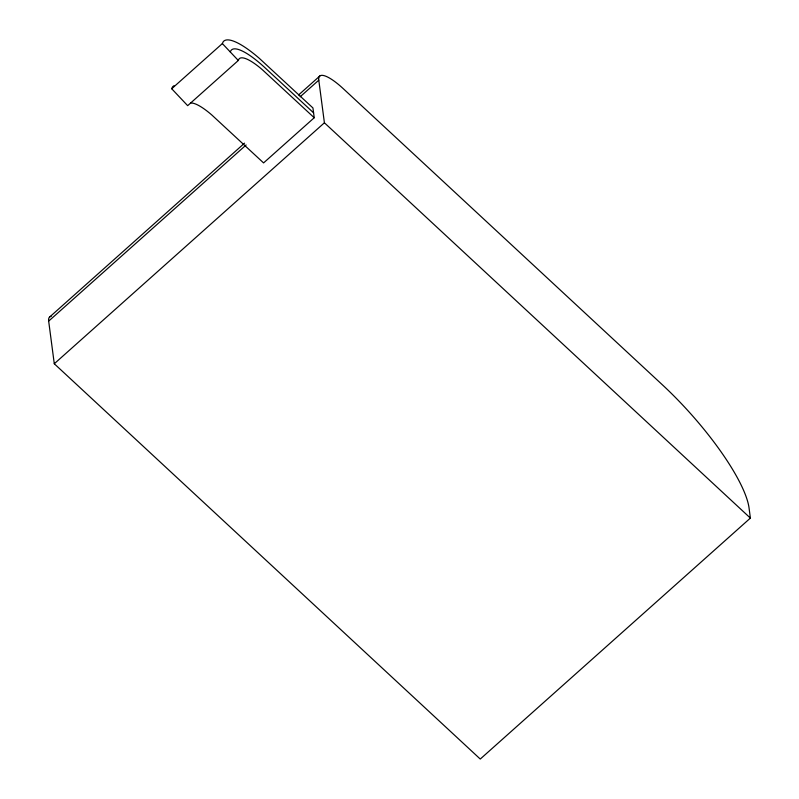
<?xml version="1.0" encoding="UTF-8"?>
<svg xmlns="http://www.w3.org/2000/svg" width="799" height="799" viewBox="0 0 799 799"><rect width="100%" height="100%" fill="white"/><g stroke="black" fill="none" stroke-linecap="round" stroke-linejoin="round"><path stroke-width="1.2" d="M190.611 103.041A43.356 10.996 48.3 0 1 211.755 114.936L263.58 162.916L314.227 117.743L262.402 69.763A43.356 10.996 48.3 0 0 238.961 59.076L238.312 60.484L187.665 105.668L171.705 88.749L172.514 87.001A66.776 16.949 48.3 0 1 173.992 85.733M171.705 88.749L222.352 43.575L223.161 41.818A66.776 16.949 48.3 0 1 259.266 58.287L312.938 107.945L314.227 117.743M49.878 316.813L244.554 143.151M298.576 94.961L320 75.855M300.154 96.779L318.791 80.16A38.592 9.798 48.3 0 1 343.28 88.699L662.501 384.918A116.165 29.473 48.3 0 1 749.053 507.964L750.381 518.092L480.259 759.05L54.282 363.755L48.669 321.118L246.132 144.969M54.282 363.755L324.404 122.786L318.791 80.16M313.588 112.839L265.178 67.925A55.061 13.973 48.3 0 0 230.332 52.025M324.404 122.786L750.381 518.092M222.352 43.575L238.312 60.484M48.669 321.118A38.592 9.798 48.3 0 1 51.166 316.344"/></g></svg>
